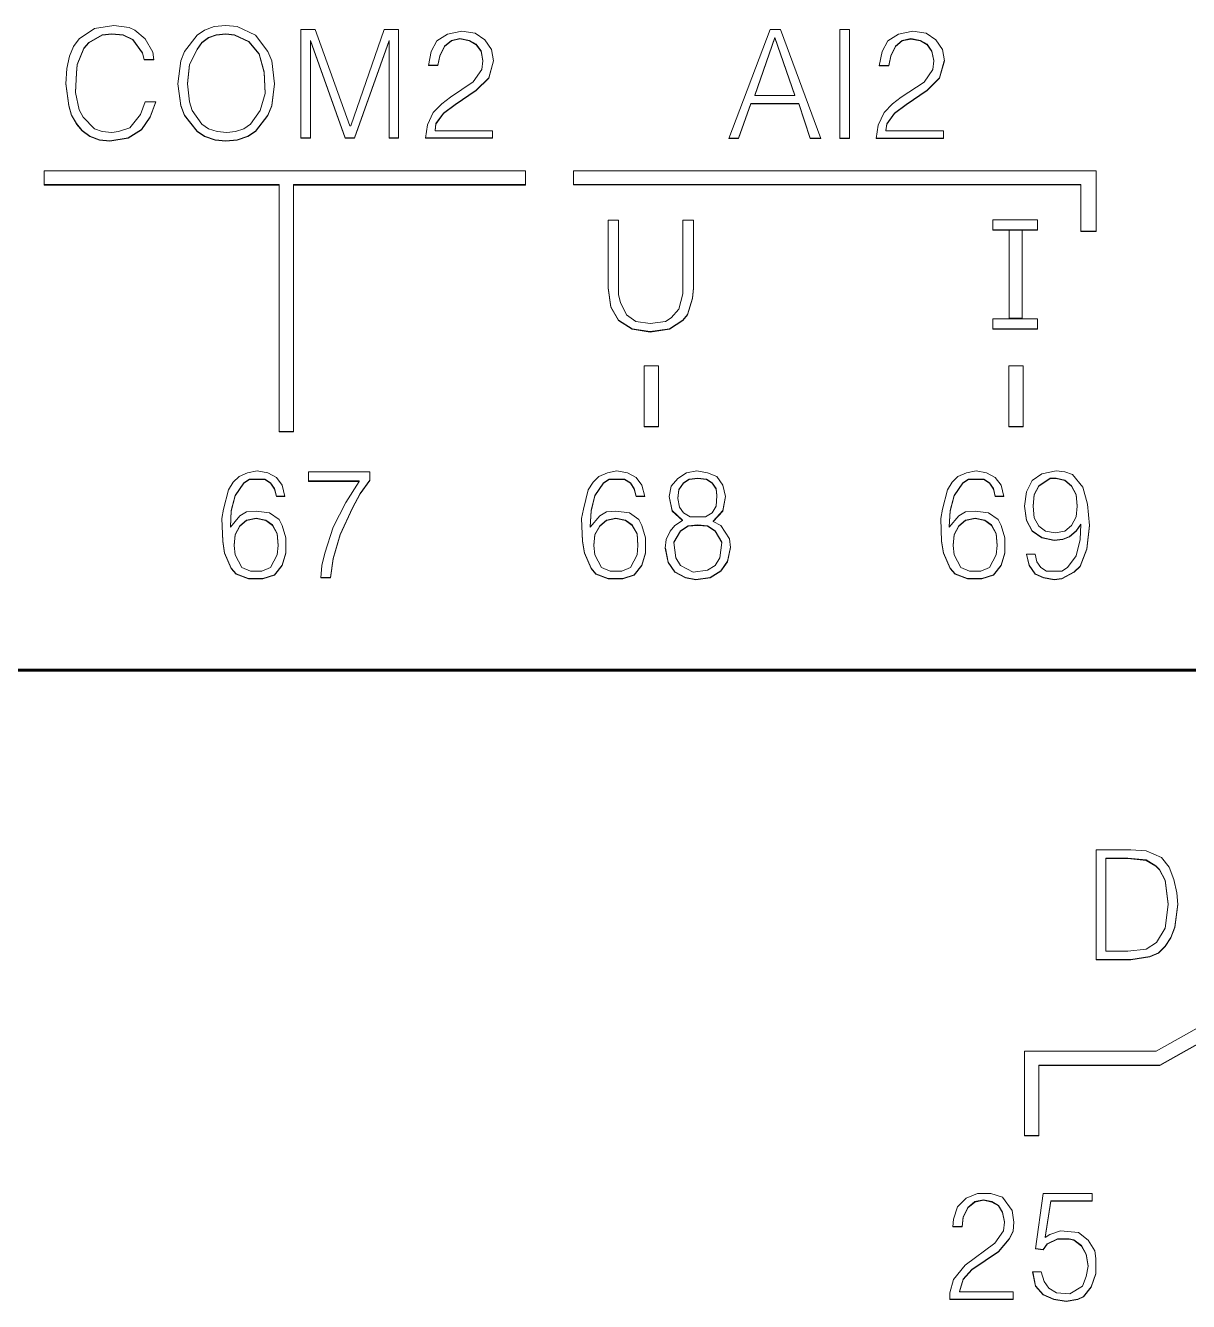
# Model space of a CAD drawing. Header units: millimetres. Extents: x 0 to 53000, y -591 to 24400.
# Drawn here: x 24651.55 to 24667.74, y 2699.71 to 2717.48 of the extents above; entities that cross this region are included whole.
import ezdxf
from ezdxf.enums import TextEntityAlignment as Align

# ---------------------------------------------------------------- set-up
doc = ezdxf.new("R2010")
doc.units = ezdxf.units.MM
doc.linetypes.add('K5LT_BASIC', pattern=[0])
doc.linetypes.add('K5LT_THIN', pattern=[0])
doc.layers.add('Основная', color=7, linetype='Continuous', lineweight=30)
doc.styles.add('текст', font='isocpeui.ttf')

# ---------------------------------------------------------------- blocks, each defined once
blk = doc.blocks.new('Программируемое реле ПР102')
at = {"layer": 'Основная', "linetype": 'K5LT_THIN', "lineweight": 18}
for p, q in [((25.662, -25.022), (25.395, -25.062)), ((25.875, -25.049), (25.662, -25.022)), ((25.955, -25.089), (25.875, -25.049)), ((27.062, -25.036), (26.928, -25.089)), ((27.222, -25.022), (27.062, -25.036)), ((27.382, -25.036), (27.222, -25.022)), ((27.635, -25.155), (27.382, -25.036)), ((25.182, -25.209), (25.102, -25.315)), ((25.395, -25.062), (25.182, -25.209)), ((25.315, -25.257), (25.502, -25.15)), ((25.315, -25.262), (25.502, -25.155)), ((25.502, -25.15), (25.635, -25.137)), ((25.502, -25.155), (25.635, -25.142)), ((25.502, -25.15), (25.502, -25.155)), ((25.635, -25.137), (25.635, -25.142)), ((25.635, -25.137), (25.795, -25.15)), ((25.635, -25.142), (25.795, -25.155)), ((25.795, -25.15), (25.795, -25.155)), ((25.795, -25.15), (25.928, -25.217)), ((25.795, -25.155), (25.928, -25.222)), ((25.928, -25.217), (25.928, -25.222)), ((25.928, -25.217), (26.062, -25.403)), ((25.928, -25.222), (26.062, -25.408)), ((26.102, -25.209), (25.955, -25.089)), ((26.208, -25.395), (26.102, -25.209)), ((26.822, -25.155), (26.648, -25.382)), ((26.928, -25.089), (26.822, -25.155)), ((26.982, -25.19), (26.888, -25.257)), ((26.982, -25.195), (26.888, -25.262)), ((27.088, -25.15), (26.982, -25.19)), ((27.088, -25.155), (26.982, -25.195)), ((26.982, -25.19), (26.982, -25.195)), ((27.222, -25.137), (27.088, -25.15)), ((27.222, -25.142), (27.088, -25.155)), ((27.088, -25.15), (27.088, -25.155)), ((27.222, -25.137), (27.222, -25.142)), ((27.342, -25.15), (27.222, -25.137)), ((27.342, -25.155), (27.222, -25.142)), ((27.542, -25.243), (27.342, -25.15)), ((27.342, -25.15), (27.342, -25.155)), ((27.542, -25.249), (27.342, -25.155)), ((27.808, -25.382), (27.635, -25.155)), ((28.468, -25.076), (28.268, -25.076)), ((28.268, -25.076), (28.268, -26.593)), ((28.948, -26.42), (28.468, -25.076)), ((29.428, -25.076), (28.962, -26.42)), ((29.628, -25.076), (29.428, -25.076)), ((29.628, -26.593), (29.628, -25.076)), ((30.308, -25.142), (30.162, -25.235)), ((30.508, -25.102), (30.308, -25.142)), ((30.362, -25.23), (30.482, -25.203)), ((30.362, -25.235), (30.482, -25.209)), ((30.482, -25.203), (30.615, -25.23)), ((30.482, -25.203), (30.482, -25.209)), ((30.482, -25.209), (30.615, -25.235)), ((30.695, -25.129), (30.508, -25.102)), ((30.828, -25.222), (30.695, -25.129)), ((30.922, -25.355), (30.828, -25.222)), ((34.798, -25.077), (34.225, -26.594)), ((34.865, -25.191), (34.585, -25.99)), ((34.865, -25.196), (34.585, -25.995)), ((34.945, -25.077), (34.798, -25.077)), ((34.865, -25.191), (34.865, -25.196)), ((35.145, -25.99), (34.865, -25.191)), ((35.145, -25.995), (34.865, -25.196)), ((35.505, -26.594), (34.945, -25.077)), ((35.772, -25.077), (35.772, -26.594)), ((35.905, -25.077), (35.772, -25.077)), ((35.905, -26.594), (35.905, -25.077)), ((36.585, -25.143), (36.438, -25.236)), ((36.785, -25.103), (36.585, -25.143)), ((36.638, -25.231), (36.758, -25.204)), ((36.638, -25.236), (36.758, -25.21)), ((36.758, -25.204), (36.758, -25.21)), ((36.758, -25.204), (36.892, -25.231)), ((36.758, -25.21), (36.892, -25.236)), ((36.972, -25.13), (36.785, -25.103)), ((37.105, -25.223), (36.972, -25.13)), ((37.198, -25.356), (37.105, -25.223)), ((25.102, -25.315), (25.048, -25.448)), ((25.155, -25.563), (25.248, -25.337)), ((25.155, -25.568), (25.248, -25.342)), ((25.248, -25.337), (25.315, -25.257)), ((25.248, -25.342), (25.315, -25.262)), ((25.248, -25.337), (25.248, -25.342)), ((25.315, -25.257), (25.315, -25.262)), ((26.062, -25.403), (26.062, -25.408)), ((26.062, -25.403), (26.088, -25.496)), ((26.222, -25.502), (26.208, -25.395)), ((26.648, -25.382), (26.595, -25.515)), ((26.822, -25.35), (26.715, -25.563)), ((26.822, -25.355), (26.715, -25.568)), ((26.888, -25.257), (26.822, -25.35)), ((26.888, -25.262), (26.822, -25.355)), ((26.822, -25.35), (26.822, -25.355)), ((26.888, -25.257), (26.888, -25.262)), ((27.542, -25.243), (27.542, -25.249)), ((27.688, -25.416), (27.542, -25.243)), ((27.688, -25.422), (27.542, -25.249)), ((27.862, -25.515), (27.808, -25.382)), ((28.402, -25.23), (28.882, -26.588)), ((28.402, -25.23), (28.402, -25.235)), ((28.402, -26.593), (28.402, -25.235)), ((28.402, -25.235), (28.882, -26.593)), ((29.015, -26.588), (29.495, -25.23)), ((29.015, -26.593), (29.495, -25.235)), ((29.495, -25.23), (29.495, -25.235)), ((29.495, -25.235), (29.495, -26.593)), ((30.082, -25.382), (30.042, -25.581)), ((30.162, -25.235), (30.082, -25.382)), ((30.202, -25.443), (30.268, -25.31)), ((30.202, -25.448), (30.268, -25.315)), ((30.268, -25.31), (30.362, -25.23)), ((30.268, -25.315), (30.362, -25.235)), ((30.268, -25.31), (30.268, -25.315)), ((30.362, -25.23), (30.362, -25.235)), ((30.615, -25.23), (30.615, -25.235)), ((30.615, -25.23), (30.708, -25.283)), ((30.615, -25.235), (30.708, -25.289)), ((30.708, -25.283), (30.708, -25.289)), ((30.708, -25.283), (30.775, -25.377)), ((30.708, -25.289), (30.775, -25.382)), ((30.775, -25.377), (30.802, -25.51)), ((30.775, -25.377), (30.775, -25.382)), ((30.775, -25.382), (30.802, -25.515)), ((30.948, -25.515), (30.922, -25.355)), ((36.358, -25.383), (36.318, -25.582)), ((36.438, -25.236), (36.358, -25.383)), ((36.478, -25.444), (36.545, -25.311)), ((36.478, -25.449), (36.545, -25.316)), ((36.545, -25.311), (36.638, -25.231)), ((36.545, -25.316), (36.638, -25.236)), ((36.545, -25.311), (36.545, -25.316)), ((36.638, -25.231), (36.638, -25.236)), ((36.892, -25.231), (36.892, -25.236)), ((36.892, -25.231), (36.985, -25.284)), ((36.892, -25.236), (36.985, -25.29)), ((36.985, -25.284), (36.985, -25.29)), ((36.985, -25.284), (37.052, -25.378)), ((36.985, -25.29), (37.052, -25.383)), ((37.052, -25.378), (37.078, -25.511)), ((37.052, -25.378), (37.052, -25.383)), ((37.052, -25.383), (37.078, -25.516)), ((37.225, -25.516), (37.198, -25.356)), ((25.048, -25.448), (25.008, -25.621)), ((25.142, -25.683), (25.155, -25.563)), ((25.142, -25.688), (25.155, -25.568)), ((25.155, -25.563), (25.155, -25.568)), ((26.062, -25.408), (26.088, -25.502)), ((26.088, -25.496), (26.221, -25.496)), ((26.088, -25.496), (26.088, -25.502)), ((26.088, -25.502), (26.222, -25.502)), ((26.595, -25.515), (26.555, -25.834)), ((26.715, -25.563), (26.688, -25.829)), ((26.715, -25.568), (26.688, -25.834)), ((26.715, -25.563), (26.715, -25.568)), ((27.755, -25.669), (27.688, -25.416)), ((27.688, -25.416), (27.688, -25.422)), ((27.755, -25.675), (27.688, -25.422)), ((27.902, -25.834), (27.862, -25.515)), ((30.042, -25.581), (30.175, -25.581)), ((30.043, -25.576), (30.175, -25.576)), ((30.175, -25.576), (30.202, -25.443)), ((30.175, -25.581), (30.202, -25.448)), ((30.175, -25.576), (30.175, -25.581)), ((30.202, -25.443), (30.202, -25.448)), ((30.802, -25.515), (30.788, -25.635)), ((30.802, -25.51), (30.802, -25.515)), ((30.882, -25.749), (30.948, -25.512)), ((30.882, -25.755), (30.948, -25.515)), ((36.318, -25.582), (36.452, -25.582)), ((36.319, -25.577), (36.452, -25.577)), ((36.452, -25.577), (36.478, -25.444)), ((36.452, -25.582), (36.478, -25.449)), ((36.452, -25.577), (36.452, -25.582)), ((36.478, -25.444), (36.478, -25.449)), ((37.078, -25.516), (37.065, -25.636)), ((37.078, -25.511), (37.078, -25.516)), ((37.158, -25.75), (37.224, -25.513)), ((37.158, -25.756), (37.225, -25.516)), ((25.008, -25.621), (24.995, -25.834)), ((25.128, -25.949), (25.142, -25.683)), ((25.128, -25.954), (25.142, -25.688)), ((25.142, -25.683), (25.142, -25.688)), ((27.768, -25.962), (27.755, -25.669)), ((27.755, -25.669), (27.755, -25.675)), ((27.768, -25.968), (27.755, -25.675)), ((30.788, -25.635), (30.668, -25.808)), ((30.708, -25.922), (30.882, -25.749)), ((30.708, -25.928), (30.882, -25.755)), ((30.882, -25.749), (30.882, -25.755)), ((37.065, -25.636), (36.945, -25.809)), ((36.985, -25.923), (37.158, -25.75)), ((36.985, -25.929), (37.158, -25.756)), ((37.158, -25.75), (37.158, -25.756)), ((24.995, -25.831), (25.035, -26.135)), ((24.995, -25.834), (25.035, -26.141)), ((26.555, -25.832), (26.595, -26.135)), ((26.555, -25.834), (26.595, -26.141)), ((26.688, -25.829), (26.688, -25.834)), ((26.688, -25.834), (26.715, -26.087)), ((27.862, -26.135), (27.901, -25.832)), ((27.862, -26.141), (27.902, -25.834)), ((30.668, -25.808), (30.348, -26.021)), ((30.415, -26.122), (30.708, -25.922)), ((30.415, -26.127), (30.708, -25.928)), ((30.708, -25.922), (30.708, -25.928)), ((36.945, -25.809), (36.625, -26.022)), ((36.692, -26.123), (36.985, -25.923)), ((36.692, -26.128), (36.985, -25.929)), ((36.985, -25.923), (36.985, -25.929)), ((25.128, -25.949), (25.128, -25.954)), ((25.182, -26.194), (25.128, -25.954)), ((26.102, -26.087), (26.035, -26.26)), ((26.248, -26.087), (26.102, -26.087)), ((26.168, -26.295), (26.246, -26.087)), ((26.168, -26.3), (26.248, -26.087)), ((26.715, -26.087), (26.755, -26.207)), ((27.702, -26.207), (27.768, -25.968)), ((27.768, -25.962), (27.768, -25.968)), ((30.228, -26.114), (30.108, -26.234)), ((30.348, -26.021), (30.228, -26.114)), ((34.358, -26.589), (34.532, -26.11)), ((34.358, -26.594), (34.532, -26.115)), ((34.532, -26.11), (35.198, -26.11)), ((34.532, -26.11), (34.532, -26.115)), ((34.532, -26.115), (35.198, -26.115)), ((34.585, -25.99), (34.585, -25.995)), ((34.585, -25.995), (35.145, -25.995)), ((35.145, -25.99), (35.145, -25.995)), ((35.198, -26.11), (35.358, -26.589)), ((35.198, -26.11), (35.198, -26.115)), ((35.198, -26.115), (35.358, -26.594)), ((36.505, -26.115), (36.385, -26.235)), ((36.625, -26.022), (36.505, -26.115)), ((25.035, -26.135), (25.035, -26.141)), ((25.035, -26.135), (25.075, -26.269)), ((25.035, -26.141), (25.075, -26.274)), ((25.075, -26.269), (25.142, -26.388)), ((25.075, -26.269), (25.075, -26.274)), ((25.075, -26.274), (25.142, -26.394)), ((25.235, -26.3), (25.182, -26.194)), ((26.035, -26.26), (25.888, -26.447)), ((26.595, -26.135), (26.595, -26.141)), ((26.595, -26.135), (26.648, -26.269)), ((26.595, -26.141), (26.648, -26.274)), ((26.648, -26.269), (26.648, -26.274)), ((26.648, -26.269), (26.822, -26.495)), ((26.648, -26.274), (26.822, -26.5)), ((26.755, -26.207), (26.888, -26.394)), ((27.568, -26.394), (27.702, -26.207)), ((27.635, -26.495), (27.808, -26.269)), ((27.635, -26.5), (27.808, -26.274)), ((27.808, -26.269), (27.862, -26.135)), ((27.808, -26.274), (27.862, -26.141)), ((27.808, -26.269), (27.808, -26.274)), ((27.862, -26.135), (27.862, -26.141)), ((30.108, -26.234), (30.028, -26.407)), ((30.148, -26.388), (30.255, -26.242)), ((30.148, -26.394), (30.255, -26.247)), ((30.255, -26.242), (30.415, -26.122)), ((30.255, -26.247), (30.415, -26.127)), ((30.255, -26.242), (30.255, -26.247)), ((30.415, -26.122), (30.415, -26.127)), ((36.385, -26.235), (36.305, -26.408)), ((36.425, -26.389), (36.532, -26.243)), ((36.425, -26.395), (36.532, -26.248)), ((36.532, -26.243), (36.692, -26.123)), ((36.532, -26.248), (36.692, -26.128)), ((36.532, -26.243), (36.532, -26.248)), ((36.692, -26.123), (36.692, -26.128)), ((25.142, -26.388), (25.142, -26.394)), ((25.142, -26.388), (25.222, -26.482)), ((25.142, -26.394), (25.222, -26.487)), ((25.395, -26.46), (25.235, -26.3)), ((25.502, -26.5), (25.395, -26.46)), ((25.888, -26.447), (25.728, -26.5)), ((25.862, -26.588), (26.048, -26.468)), ((26.048, -26.468), (26.168, -26.295)), ((26.048, -26.473), (26.168, -26.3)), ((26.048, -26.468), (26.048, -26.473)), ((26.168, -26.295), (26.168, -26.3)), ((26.888, -26.394), (26.982, -26.46)), ((26.982, -26.46), (27.102, -26.5)), ((27.355, -26.5), (27.475, -26.46)), ((27.475, -26.46), (27.568, -26.394)), ((28.962, -26.42), (28.948, -26.42)), ((30.028, -26.407), (30.002, -26.593)), ((30.135, -26.482), (30.148, -26.388)), ((30.135, -26.487), (30.148, -26.394)), ((30.148, -26.388), (30.148, -26.394)), ((36.305, -26.408), (36.278, -26.594)), ((36.412, -26.483), (36.425, -26.389)), ((36.412, -26.488), (36.425, -26.395)), ((36.425, -26.389), (36.425, -26.395)), ((25.222, -26.482), (25.328, -26.561)), ((25.222, -26.482), (25.222, -26.487)), ((25.222, -26.487), (25.328, -26.567)), ((25.328, -26.561), (25.328, -26.567)), ((25.328, -26.561), (25.462, -26.615)), ((25.328, -26.567), (25.462, -26.62)), ((25.462, -26.615), (25.462, -26.62)), ((25.462, -26.615), (25.608, -26.628)), ((25.462, -26.62), (25.608, -26.633)), ((25.635, -26.513), (25.502, -26.5)), ((25.608, -26.628), (25.862, -26.588)), ((25.608, -26.633), (25.862, -26.593)), ((25.608, -26.628), (25.608, -26.633)), ((25.728, -26.5), (25.635, -26.513)), ((25.862, -26.593), (26.048, -26.473)), ((25.862, -26.588), (25.862, -26.593)), ((26.822, -26.495), (26.822, -26.5)), ((26.822, -26.495), (26.928, -26.561)), ((26.822, -26.5), (26.928, -26.567)), ((26.928, -26.561), (27.075, -26.615)), ((26.928, -26.561), (26.928, -26.567)), ((26.928, -26.567), (27.075, -26.62)), ((27.075, -26.615), (27.075, -26.62)), ((27.075, -26.615), (27.222, -26.628)), ((27.075, -26.62), (27.222, -26.633)), ((27.102, -26.5), (27.235, -26.513)), ((27.222, -26.628), (27.382, -26.615)), ((27.222, -26.633), (27.382, -26.62)), ((27.222, -26.628), (27.222, -26.633)), ((27.235, -26.513), (27.355, -26.5)), ((27.382, -26.615), (27.528, -26.561)), ((27.382, -26.62), (27.528, -26.567)), ((27.382, -26.615), (27.382, -26.62)), ((27.528, -26.561), (27.635, -26.495)), ((27.528, -26.567), (27.635, -26.5)), ((27.528, -26.561), (27.528, -26.567)), ((27.635, -26.495), (27.635, -26.5)), ((28.268, -26.588), (28.402, -26.588)), ((28.268, -26.593), (28.402, -26.593)), ((28.882, -26.588), (28.882, -26.593)), ((28.882, -26.588), (29.015, -26.588)), ((28.882, -26.593), (29.015, -26.593)), ((29.015, -26.588), (29.015, -26.593)), ((29.495, -26.588), (29.628, -26.588)), ((29.495, -26.593), (29.628, -26.593)), ((30.002, -26.588), (30.935, -26.588)), ((30.002, -26.593), (30.935, -26.593)), ((30.135, -26.482), (30.135, -26.487)), ((30.935, -26.487), (30.135, -26.487)), ((30.935, -26.593), (30.935, -26.487)), ((34.225, -26.594), (34.358, -26.594)), ((34.227, -26.589), (34.358, -26.589)), ((34.358, -26.589), (34.358, -26.594)), ((35.358, -26.589), (35.358, -26.594)), ((35.358, -26.589), (35.503, -26.589)), ((35.358, -26.594), (35.505, -26.594)), ((35.772, -26.589), (35.905, -26.589)), ((35.772, -26.594), (35.905, -26.594)), ((36.278, -26.594), (37.212, -26.594)), ((36.279, -26.589), (37.212, -26.589)), ((36.412, -26.483), (36.412, -26.488)), ((37.212, -26.488), (36.412, -26.488)), ((37.212, -26.594), (37.212, -26.488)), ((31.394, -27.044), (24.694, -27.044)), ((24.694, -27.044), (24.694, -27.243)), ((31.394, -27.243), (31.394, -27.044)), ((39.338, -27.045), (32.063, -27.045)), ((32.063, -27.045), (32.063, -27.242)), ((39.338, -27.892), (39.338, -27.045)), ((24.694, -27.238), (27.964, -27.238)), ((24.694, -27.243), (27.964, -27.243)), ((27.964, -27.238), (27.964, -27.243)), ((27.964, -27.243), (27.964, -30.682)), ((28.164, -27.238), (28.164, -27.243)), ((28.164, -27.238), (31.394, -27.238)), ((28.164, -30.682), (28.164, -27.243)), ((28.164, -27.243), (31.394, -27.243)), ((32.063, -27.237), (39.124, -27.237)), ((32.063, -27.242), (39.124, -27.242)), ((39.124, -27.237), (39.124, -27.242)), ((39.124, -27.242), (39.124, -27.892)), ((32.544, -27.733), (32.544, -28.678)), ((32.691, -27.733), (32.544, -27.733)), ((32.691, -28.771), (32.691, -27.733)), ((33.584, -27.733), (33.584, -28.758)), ((33.731, -27.733), (33.584, -27.733)), ((33.731, -28.678), (33.731, -27.733)), ((38.521, -27.726), (37.899, -27.726)), ((37.899, -27.726), (37.899, -27.872)), ((37.899, -27.867), (38.521, -27.867)), ((37.899, -27.872), (38.521, -27.872)), ((38.306, -27.874), (38.129, -27.874)), ((38.129, -27.874), (38.129, -29.101)), ((38.306, -29.101), (38.306, -27.874)), ((38.521, -27.872), (38.521, -27.726)), ((39.124, -27.887), (39.338, -27.887)), ((39.124, -27.892), (39.338, -27.892)), ((32.544, -28.673), (32.584, -28.939)), ((32.544, -28.678), (32.584, -28.944)), ((32.718, -28.878), (32.691, -28.771)), ((33.584, -28.758), (33.531, -28.971)), ((33.718, -28.819), (33.731, -28.673)), ((33.718, -28.825), (33.731, -28.678)), ((32.584, -28.939), (32.691, -29.126)), ((32.584, -28.939), (32.584, -28.944)), ((32.584, -28.944), (32.691, -29.131)), ((32.798, -29.051), (32.718, -28.878)), ((33.651, -29.046), (33.718, -28.819)), ((33.651, -29.051), (33.718, -28.825)), ((33.718, -28.819), (33.718, -28.825)), ((32.691, -29.126), (32.878, -29.245)), ((32.691, -29.126), (32.691, -29.131)), ((32.691, -29.131), (32.878, -29.251)), ((32.931, -29.144), (32.798, -29.051)), ((33.424, -29.091), (33.344, -29.144)), ((33.398, -29.245), (33.584, -29.126)), ((33.398, -29.251), (33.584, -29.131)), ((33.531, -28.971), (33.424, -29.091)), ((33.584, -29.126), (33.651, -29.046)), ((33.584, -29.131), (33.651, -29.051)), ((33.584, -29.126), (33.584, -29.131)), ((33.651, -29.046), (33.651, -29.051)), ((38.521, -29.104), (37.899, -29.104)), ((37.899, -29.104), (37.899, -29.25)), ((38.129, -29.096), (38.306, -29.096)), ((38.129, -29.101), (38.306, -29.101)), ((38.521, -29.25), (38.521, -29.104)), ((32.878, -29.245), (32.878, -29.251)), ((32.878, -29.245), (33.131, -29.285)), ((32.878, -29.251), (33.131, -29.291)), ((33.131, -29.171), (32.931, -29.144)), ((33.344, -29.144), (33.131, -29.171)), ((33.131, -29.285), (33.398, -29.245)), ((33.131, -29.291), (33.398, -29.251)), ((33.131, -29.285), (33.131, -29.291)), ((33.398, -29.245), (33.398, -29.251)), ((37.899, -29.245), (38.521, -29.245)), ((37.899, -29.25), (38.521, -29.25)), ((33.044, -29.763), (33.044, -30.612)), ((33.244, -29.763), (33.044, -29.763)), ((33.244, -30.612), (33.244, -29.763)), ((38.324, -29.763), (38.124, -29.763)), ((38.124, -29.763), (38.124, -30.612)), ((38.324, -30.612), (38.324, -29.763)), ((27.964, -30.677), (28.164, -30.677)), ((27.964, -30.682), (28.164, -30.682)), ((33.044, -30.607), (33.244, -30.607)), ((33.044, -30.612), (33.244, -30.612)), ((38.124, -30.607), (38.324, -30.607)), ((38.124, -30.612), (38.324, -30.612)), ((27.526, -31.249), (27.406, -31.303)), ((27.659, -31.223), (27.526, -31.249)), ((27.806, -31.249), (27.659, -31.223)), ((27.926, -31.316), (27.806, -31.249)), ((28.372, -31.236), (28.372, -31.369)), ((29.226, -31.236), (28.372, -31.236)), ((29.226, -31.356), (29.226, -31.236)), ((32.534, -31.249), (32.414, -31.303)), ((32.667, -31.223), (32.534, -31.249)), ((32.814, -31.249), (32.667, -31.223)), ((32.934, -31.316), (32.814, -31.249)), ((33.634, -31.249), (33.514, -31.329)), ((33.78, -31.223), (33.634, -31.249)), ((33.927, -31.249), (33.78, -31.223)), ((34.06, -31.303), (33.927, -31.249)), ((37.534, -31.249), (37.414, -31.303)), ((37.667, -31.223), (37.534, -31.249)), ((37.814, -31.249), (37.667, -31.223)), ((37.934, -31.316), (37.814, -31.249)), ((38.58, -31.263), (38.447, -31.356)), ((38.78, -31.223), (38.58, -31.263)), ((38.9, -31.236), (38.78, -31.223)), ((39.007, -31.276), (38.9, -31.236)), ((27.326, -31.382), (27.259, -31.489)), ((27.406, -31.303), (27.326, -31.382)), ((27.352, -31.564), (27.472, -31.391)), ((27.352, -31.569), (27.472, -31.396)), ((27.472, -31.391), (27.552, -31.337)), ((27.472, -31.396), (27.552, -31.343)), ((27.472, -31.391), (27.472, -31.396)), ((27.552, -31.337), (27.552, -31.343)), ((27.552, -31.337), (27.766, -31.337)), ((27.552, -31.343), (27.766, -31.343)), ((27.766, -31.337), (27.846, -31.391)), ((27.766, -31.337), (27.766, -31.343)), ((27.766, -31.343), (27.846, -31.396)), ((27.846, -31.391), (27.899, -31.47)), ((27.846, -31.391), (27.846, -31.396)), ((27.846, -31.396), (27.899, -31.476)), ((28.006, -31.422), (27.926, -31.316)), ((28.046, -31.582), (28.006, -31.422)), ((28.372, -31.364), (29.079, -31.364)), ((28.372, -31.369), (29.079, -31.369)), ((29.079, -31.369), (28.892, -31.662)), ((29.079, -31.364), (29.079, -31.369)), ((29.092, -31.537), (29.226, -31.351)), ((29.092, -31.542), (29.226, -31.356)), ((32.334, -31.382), (32.267, -31.489)), ((32.414, -31.303), (32.334, -31.382)), ((32.36, -31.564), (32.48, -31.391)), ((32.36, -31.569), (32.48, -31.396)), ((32.48, -31.391), (32.56, -31.337)), ((32.48, -31.396), (32.56, -31.343)), ((32.48, -31.391), (32.48, -31.396)), ((32.56, -31.337), (32.774, -31.337)), ((32.56, -31.337), (32.56, -31.343)), ((32.56, -31.343), (32.774, -31.343)), ((32.774, -31.337), (32.774, -31.343)), ((32.774, -31.337), (32.854, -31.391)), ((32.774, -31.343), (32.854, -31.396)), ((32.854, -31.391), (32.907, -31.47)), ((32.854, -31.391), (32.854, -31.396)), ((32.854, -31.396), (32.907, -31.476)), ((33.014, -31.422), (32.934, -31.316)), ((33.054, -31.582), (33.014, -31.422)), ((33.42, -31.436), (33.394, -31.582)), ((33.514, -31.329), (33.42, -31.436)), ((33.594, -31.391), (33.527, -31.484)), ((33.594, -31.396), (33.527, -31.489)), ((33.674, -31.337), (33.594, -31.391)), ((33.674, -31.343), (33.594, -31.396)), ((33.594, -31.391), (33.594, -31.396)), ((33.794, -31.324), (33.674, -31.337)), ((33.794, -31.329), (33.674, -31.343)), ((33.674, -31.337), (33.674, -31.343)), ((33.794, -31.324), (33.794, -31.329)), ((33.914, -31.337), (33.794, -31.324)), ((33.914, -31.343), (33.794, -31.329)), ((33.914, -31.337), (33.914, -31.343)), ((33.994, -31.391), (33.914, -31.337)), ((33.994, -31.396), (33.914, -31.343)), ((33.994, -31.391), (33.994, -31.396)), ((34.047, -31.47), (33.994, -31.391)), ((34.047, -31.476), (33.994, -31.396)), ((34.14, -31.422), (34.06, -31.303)), ((34.18, -31.582), (34.14, -31.422)), ((37.334, -31.382), (37.267, -31.489)), ((37.414, -31.303), (37.334, -31.382)), ((37.36, -31.564), (37.48, -31.391)), ((37.36, -31.569), (37.48, -31.396)), ((37.48, -31.391), (37.56, -31.337)), ((37.48, -31.396), (37.56, -31.343)), ((37.48, -31.391), (37.48, -31.396)), ((37.56, -31.337), (37.56, -31.343)), ((37.56, -31.337), (37.774, -31.337)), ((37.56, -31.343), (37.774, -31.343)), ((37.774, -31.337), (37.774, -31.343)), ((37.774, -31.337), (37.854, -31.391)), ((37.774, -31.343), (37.854, -31.396)), ((37.854, -31.391), (37.907, -31.47)), ((37.854, -31.391), (37.854, -31.396)), ((37.854, -31.396), (37.907, -31.476)), ((38.014, -31.422), (37.934, -31.316)), ((38.054, -31.582), (38.014, -31.422)), ((38.447, -31.356), (38.367, -31.516)), ((38.54, -31.43), (38.474, -31.55)), ((38.54, -31.436), (38.474, -31.556)), ((38.7, -31.324), (38.54, -31.43)), ((38.7, -31.329), (38.54, -31.436)), ((38.54, -31.43), (38.54, -31.436)), ((38.7, -31.324), (38.7, -31.329)), ((38.78, -31.324), (38.7, -31.324)), ((38.78, -31.329), (38.7, -31.329)), ((38.9, -31.351), (38.78, -31.324)), ((38.78, -31.324), (38.78, -31.329)), ((38.9, -31.356), (38.78, -31.329)), ((38.994, -31.43), (38.9, -31.351)), ((38.9, -31.351), (38.9, -31.356)), ((38.994, -31.436), (38.9, -31.356)), ((39.06, -31.55), (38.994, -31.43)), ((38.994, -31.43), (38.994, -31.436)), ((39.06, -31.556), (38.994, -31.436)), ((39.154, -31.449), (39.007, -31.276)), ((27.259, -31.489), (27.192, -31.755)), ((27.299, -31.777), (27.352, -31.564)), ((27.299, -31.782), (27.352, -31.569)), ((27.352, -31.564), (27.352, -31.569)), ((27.899, -31.47), (27.899, -31.476)), ((27.899, -31.47), (27.926, -31.577)), ((27.899, -31.476), (27.926, -31.582)), ((27.926, -31.577), (28.044, -31.577)), ((27.926, -31.577), (27.926, -31.582)), ((27.926, -31.582), (28.046, -31.582)), ((28.986, -31.737), (29.092, -31.537)), ((28.986, -31.742), (29.092, -31.542)), ((29.092, -31.537), (29.092, -31.542)), ((32.267, -31.489), (32.2, -31.755)), ((32.307, -31.777), (32.36, -31.564)), ((32.307, -31.782), (32.36, -31.569)), ((32.36, -31.564), (32.36, -31.569)), ((32.907, -31.47), (32.934, -31.577)), ((32.907, -31.47), (32.907, -31.476)), ((32.907, -31.476), (32.934, -31.582)), ((32.934, -31.577), (33.052, -31.577)), ((32.934, -31.577), (32.934, -31.582)), ((32.934, -31.582), (33.054, -31.582)), ((33.394, -31.579), (33.434, -31.777)), ((33.394, -31.582), (33.434, -31.782)), ((33.527, -31.484), (33.514, -31.604)), ((33.527, -31.489), (33.514, -31.609)), ((33.514, -31.604), (33.514, -31.609)), ((33.514, -31.609), (33.54, -31.729)), ((33.527, -31.484), (33.527, -31.489)), ((34.06, -31.564), (34.047, -31.47)), ((34.047, -31.47), (34.047, -31.476)), ((34.06, -31.569), (34.047, -31.476)), ((34.047, -31.715), (34.06, -31.569)), ((34.06, -31.564), (34.06, -31.569)), ((34.14, -31.777), (34.18, -31.58)), ((34.14, -31.782), (34.18, -31.582)), ((37.267, -31.489), (37.2, -31.755)), ((37.307, -31.777), (37.36, -31.564)), ((37.307, -31.782), (37.36, -31.569)), ((37.36, -31.564), (37.36, -31.569)), ((37.907, -31.47), (37.907, -31.476)), ((37.907, -31.47), (37.934, -31.577)), ((37.907, -31.476), (37.934, -31.582)), ((37.934, -31.577), (38.052, -31.577)), ((37.934, -31.577), (37.934, -31.582)), ((37.934, -31.582), (38.054, -31.582)), ((38.367, -31.516), (38.34, -31.715)), ((38.474, -31.55), (38.46, -31.71)), ((38.474, -31.556), (38.46, -31.715)), ((38.474, -31.55), (38.474, -31.556)), ((39.06, -31.55), (39.06, -31.556)), ((39.074, -31.71), (39.06, -31.55)), ((39.074, -31.715), (39.06, -31.556)), ((39.22, -31.689), (39.154, -31.449)), ((27.192, -31.755), (27.166, -31.888)), ((27.286, -32.003), (27.299, -31.777)), ((27.286, -32.008), (27.299, -31.782)), ((27.299, -31.777), (27.299, -31.782)), ((27.512, -31.795), (27.419, -31.848)), ((27.646, -31.782), (27.512, -31.795)), ((27.832, -31.809), (27.646, -31.782)), ((28.892, -31.662), (28.719, -32.008)), ((28.812, -32.11), (28.986, -31.737)), ((28.812, -32.115), (28.986, -31.742)), ((28.986, -31.737), (28.986, -31.742)), ((32.2, -31.755), (32.174, -31.888)), ((32.294, -32.003), (32.307, -31.777)), ((32.294, -32.008), (32.307, -31.782)), ((32.307, -31.777), (32.307, -31.782)), ((32.52, -31.795), (32.427, -31.848)), ((32.654, -31.782), (32.52, -31.795)), ((32.84, -31.809), (32.654, -31.782)), ((33.434, -31.777), (33.434, -31.782)), ((33.434, -31.777), (33.58, -31.91)), ((33.434, -31.782), (33.58, -31.915)), ((33.54, -31.729), (33.594, -31.809)), ((33.994, -31.809), (34.047, -31.715)), ((34.007, -31.923), (34.14, -31.777)), ((34.007, -31.928), (34.14, -31.782)), ((34.14, -31.777), (34.14, -31.782)), ((37.2, -31.755), (37.174, -31.888)), ((37.294, -32.003), (37.307, -31.777)), ((37.294, -32.008), (37.307, -31.782)), ((37.307, -31.777), (37.307, -31.782)), ((37.52, -31.795), (37.427, -31.848)), ((37.654, -31.782), (37.52, -31.795)), ((37.84, -31.809), (37.654, -31.782)), ((38.34, -31.715), (38.367, -31.915)), ((38.341, -31.713), (38.367, -31.91)), ((38.46, -31.71), (38.46, -31.715)), ((38.46, -31.715), (38.474, -31.875)), ((39.06, -31.862), (39.074, -31.715)), ((39.074, -31.71), (39.074, -31.715)), ((39.247, -31.982), (39.22, -31.689)), ((27.166, -31.888), (27.179, -32.203)), ((27.166, -31.888), (27.179, -32.208)), ((27.419, -31.848), (27.286, -32.008)), ((27.512, -31.91), (27.419, -31.99)), ((27.512, -31.915), (27.419, -31.995)), ((27.646, -31.883), (27.512, -31.91)), ((27.646, -31.888), (27.512, -31.915)), ((27.512, -31.91), (27.512, -31.915)), ((27.646, -31.883), (27.646, -31.888)), ((27.779, -31.91), (27.646, -31.883)), ((27.779, -31.915), (27.646, -31.888)), ((27.872, -31.976), (27.779, -31.91)), ((27.779, -31.91), (27.779, -31.915)), ((27.872, -31.982), (27.779, -31.915)), ((27.966, -31.902), (27.832, -31.809)), ((27.939, -32.096), (27.872, -31.976)), ((27.872, -31.976), (27.872, -31.982)), ((28.006, -31.982), (27.966, -31.902)), ((32.174, -31.888), (32.187, -32.208)), ((32.174, -31.888), (32.187, -32.203)), ((32.427, -31.848), (32.294, -32.008)), ((32.52, -31.91), (32.427, -31.99)), ((32.52, -31.915), (32.427, -31.995)), ((32.654, -31.883), (32.52, -31.91)), ((32.654, -31.888), (32.52, -31.915)), ((32.52, -31.91), (32.52, -31.915)), ((32.654, -31.883), (32.654, -31.888)), ((32.787, -31.91), (32.654, -31.883)), ((32.787, -31.915), (32.654, -31.888)), ((32.787, -31.91), (32.787, -31.915)), ((32.88, -31.976), (32.787, -31.91)), ((32.88, -31.982), (32.787, -31.915)), ((32.974, -31.902), (32.84, -31.809)), ((32.947, -32.096), (32.88, -31.976)), ((32.88, -31.976), (32.88, -31.982)), ((33.014, -31.982), (32.974, -31.902)), ((33.58, -31.915), (33.474, -31.982)), ((33.58, -31.91), (33.58, -31.915)), ((33.594, -31.809), (33.687, -31.862)), ((33.794, -31.976), (33.66, -31.99)), ((33.687, -31.862), (33.9, -31.862)), ((33.794, -31.976), (33.794, -31.982)), ((33.927, -31.99), (33.794, -31.976)), ((33.9, -31.862), (33.994, -31.809)), ((34.007, -31.923), (34.007, -31.928)), ((34.114, -31.982), (34.007, -31.928)), ((37.174, -31.888), (37.187, -32.203)), ((37.174, -31.888), (37.187, -32.208)), ((37.427, -31.848), (37.294, -32.008)), ((37.52, -31.91), (37.427, -31.99)), ((37.52, -31.915), (37.427, -31.995)), ((37.654, -31.883), (37.52, -31.91)), ((37.654, -31.888), (37.52, -31.915)), ((37.52, -31.91), (37.52, -31.915)), ((37.654, -31.883), (37.654, -31.888)), ((37.787, -31.91), (37.654, -31.883)), ((37.787, -31.915), (37.654, -31.888)), ((37.88, -31.976), (37.787, -31.91)), ((37.787, -31.91), (37.787, -31.915)), ((37.88, -31.982), (37.787, -31.915)), ((37.974, -31.902), (37.84, -31.809)), ((37.947, -32.096), (37.88, -31.976)), ((37.88, -31.976), (37.88, -31.982)), ((38.014, -31.982), (37.974, -31.902)), ((38.367, -31.91), (38.367, -31.915)), ((38.367, -31.91), (38.447, -32.056)), ((38.367, -31.915), (38.447, -32.062)), ((38.474, -31.875), (38.54, -31.995)), ((38.994, -31.982), (39.06, -31.862)), ((39.06, -32.056), (39.127, -31.963)), ((39.06, -32.062), (39.127, -31.968)), ((39.127, -31.968), (39.114, -32.181)), ((39.127, -31.963), (39.127, -31.968)), ((39.207, -32.309), (39.247, -31.979)), ((27.286, -32.003), (27.286, -32.008)), ((27.352, -32.11), (27.339, -32.256)), ((27.352, -32.115), (27.339, -32.261)), ((27.419, -31.99), (27.352, -32.11)), ((27.419, -31.995), (27.352, -32.115)), ((27.352, -32.11), (27.352, -32.115)), ((27.419, -31.99), (27.419, -31.995)), ((27.939, -32.101), (27.872, -31.982)), ((27.939, -32.096), (27.939, -32.101)), ((27.952, -32.256), (27.939, -32.096)), ((27.952, -32.261), (27.939, -32.101)), ((28.059, -32.155), (28.006, -31.982)), ((28.059, -32.368), (28.059, -32.155)), ((28.719, -32.008), (28.599, -32.368)), ((28.719, -32.442), (28.812, -32.11)), ((28.719, -32.448), (28.812, -32.115)), ((28.812, -32.11), (28.812, -32.115)), ((32.294, -32.003), (32.294, -32.008)), ((32.36, -32.11), (32.347, -32.256)), ((32.36, -32.115), (32.347, -32.261)), ((32.427, -31.99), (32.36, -32.11)), ((32.427, -31.995), (32.36, -32.115)), ((32.36, -32.11), (32.36, -32.115)), ((32.427, -31.99), (32.427, -31.995)), ((32.947, -32.101), (32.88, -31.982)), ((32.947, -32.096), (32.947, -32.101)), ((32.96, -32.256), (32.947, -32.096)), ((32.96, -32.261), (32.947, -32.101)), ((33.067, -32.155), (33.014, -31.982)), ((33.067, -32.368), (33.067, -32.155)), ((33.407, -32.062), (33.354, -32.181)), ((33.474, -31.982), (33.407, -32.062)), ((33.554, -32.056), (33.46, -32.216)), ((33.554, -32.062), (33.46, -32.221)), ((33.66, -31.99), (33.554, -32.056)), ((33.66, -31.995), (33.554, -32.062)), ((33.554, -32.056), (33.554, -32.062)), ((33.794, -31.982), (33.66, -31.995)), ((33.66, -31.99), (33.66, -31.995)), ((33.927, -31.995), (33.794, -31.982)), ((33.927, -31.99), (33.927, -31.995)), ((34.034, -32.056), (33.927, -31.99)), ((34.034, -32.062), (33.927, -31.995)), ((34.034, -32.056), (34.034, -32.062)), ((34.127, -32.216), (34.034, -32.056)), ((34.127, -32.221), (34.034, -32.062)), ((34.234, -32.168), (34.114, -31.982)), ((37.294, -32.003), (37.294, -32.008)), ((37.36, -32.11), (37.347, -32.256)), ((37.36, -32.115), (37.347, -32.261)), ((37.427, -31.99), (37.36, -32.11)), ((37.427, -31.995), (37.36, -32.115)), ((37.36, -32.11), (37.36, -32.115)), ((37.427, -31.99), (37.427, -31.995)), ((37.947, -32.101), (37.88, -31.982)), ((37.947, -32.096), (37.947, -32.101)), ((37.96, -32.256), (37.947, -32.096)), ((37.96, -32.261), (37.947, -32.101)), ((38.067, -32.155), (38.014, -31.982)), ((38.067, -32.368), (38.067, -32.155)), ((38.447, -32.056), (38.58, -32.149)), ((38.447, -32.056), (38.447, -32.062)), ((38.447, -32.062), (38.58, -32.155)), ((38.54, -31.995), (38.634, -32.062)), ((38.58, -32.149), (38.754, -32.189)), ((38.58, -32.149), (38.58, -32.155)), ((38.58, -32.155), (38.754, -32.195)), ((38.634, -32.062), (38.767, -32.088)), ((38.767, -32.088), (38.9, -32.062)), ((38.874, -32.176), (38.967, -32.136)), ((38.874, -32.181), (38.967, -32.141)), ((38.9, -32.062), (38.994, -31.982)), ((38.967, -32.136), (39.06, -32.056)), ((38.967, -32.141), (39.06, -32.062)), ((38.967, -32.136), (38.967, -32.141)), ((39.06, -32.056), (39.06, -32.062)), ((39.207, -32.314), (39.247, -31.982)), ((27.179, -32.203), (27.206, -32.363)), ((27.179, -32.203), (27.179, -32.208)), ((27.179, -32.208), (27.206, -32.368)), ((27.339, -32.256), (27.339, -32.261)), ((27.339, -32.261), (27.352, -32.394)), ((27.939, -32.394), (27.952, -32.261)), ((27.952, -32.256), (27.952, -32.261)), ((32.187, -32.203), (32.214, -32.363)), ((32.187, -32.203), (32.187, -32.208)), ((32.187, -32.208), (32.214, -32.368)), ((32.347, -32.256), (32.347, -32.261)), ((32.347, -32.261), (32.36, -32.394)), ((32.947, -32.394), (32.96, -32.261)), ((32.96, -32.256), (32.96, -32.261)), ((33.354, -32.181), (33.34, -32.301)), ((33.34, -32.301), (33.38, -32.501)), ((33.341, -32.298), (33.38, -32.496)), ((33.46, -32.216), (33.46, -32.221)), ((33.46, -32.221), (33.487, -32.434)), ((34.1, -32.434), (34.127, -32.221)), ((34.127, -32.216), (34.127, -32.221)), ((34.207, -32.482), (34.247, -32.284)), ((34.207, -32.488), (34.247, -32.288)), ((34.247, -32.288), (34.234, -32.168)), ((37.187, -32.203), (37.214, -32.363)), ((37.187, -32.203), (37.187, -32.208)), ((37.187, -32.208), (37.214, -32.368)), ((37.347, -32.256), (37.347, -32.261)), ((37.347, -32.261), (37.36, -32.394)), ((37.947, -32.394), (37.96, -32.261)), ((37.96, -32.256), (37.96, -32.261)), ((38.754, -32.189), (38.874, -32.176)), ((38.754, -32.195), (38.874, -32.181)), ((38.754, -32.189), (38.754, -32.195)), ((38.874, -32.176), (38.874, -32.181)), ((39.114, -32.181), (39.06, -32.408)), ((39.114, -32.549), (39.207, -32.309)), ((39.114, -32.554), (39.207, -32.314)), ((39.207, -32.309), (39.207, -32.314)), ((27.206, -32.363), (27.206, -32.368)), ((27.206, -32.363), (27.299, -32.576)), ((27.206, -32.368), (27.299, -32.581)), ((27.352, -32.394), (27.446, -32.567)), ((27.846, -32.567), (27.939, -32.394)), ((28.006, -32.536), (28.059, -32.363)), ((28.006, -32.541), (28.059, -32.368)), ((28.599, -32.368), (28.559, -32.541)), ((28.679, -32.709), (28.719, -32.442)), ((28.679, -32.714), (28.719, -32.448)), ((28.719, -32.442), (28.719, -32.448)), ((32.214, -32.363), (32.214, -32.368)), ((32.214, -32.363), (32.307, -32.576)), ((32.214, -32.368), (32.307, -32.581)), ((32.36, -32.394), (32.454, -32.567)), ((32.854, -32.567), (32.947, -32.394)), ((33.014, -32.536), (33.067, -32.363)), ((33.014, -32.541), (33.067, -32.368)), ((33.38, -32.496), (33.38, -32.501)), ((33.38, -32.496), (33.474, -32.629)), ((33.38, -32.501), (33.474, -32.634)), ((33.487, -32.434), (33.554, -32.541)), ((34.034, -32.541), (34.1, -32.434)), ((34.114, -32.615), (34.207, -32.482)), ((34.114, -32.621), (34.207, -32.488)), ((34.207, -32.482), (34.207, -32.488)), ((37.214, -32.363), (37.307, -32.576)), ((37.214, -32.363), (37.214, -32.368)), ((37.214, -32.368), (37.307, -32.581)), ((37.36, -32.394), (37.454, -32.567)), ((37.854, -32.567), (37.947, -32.394)), ((38.014, -32.536), (38.067, -32.363)), ((38.014, -32.541), (38.067, -32.368)), ((38.367, -32.381), (38.407, -32.541)), ((38.487, -32.381), (38.367, -32.381)), ((38.368, -32.381), (38.407, -32.536)), ((38.514, -32.488), (38.487, -32.381)), ((38.567, -32.567), (38.514, -32.488)), ((39.06, -32.408), (38.94, -32.567)), ((27.299, -32.576), (27.366, -32.655)), ((27.299, -32.576), (27.299, -32.581)), ((27.299, -32.581), (27.366, -32.661)), ((27.366, -32.655), (27.539, -32.722)), ((27.366, -32.655), (27.366, -32.661)), ((27.366, -32.661), (27.539, -32.727)), ((27.446, -32.567), (27.566, -32.621)), ((27.566, -32.621), (27.726, -32.621)), ((27.726, -32.621), (27.846, -32.567)), ((27.739, -32.722), (27.899, -32.669)), ((27.739, -32.727), (27.899, -32.674)), ((27.899, -32.669), (28.006, -32.536)), ((27.899, -32.674), (28.006, -32.541)), ((27.899, -32.669), (27.899, -32.674)), ((28.006, -32.536), (28.006, -32.541)), ((28.559, -32.541), (28.546, -32.714)), ((32.307, -32.576), (32.374, -32.655)), ((32.307, -32.576), (32.307, -32.581)), ((32.307, -32.581), (32.374, -32.661)), ((32.374, -32.655), (32.547, -32.722)), ((32.374, -32.655), (32.374, -32.661)), ((32.374, -32.661), (32.547, -32.727)), ((32.454, -32.567), (32.574, -32.621)), ((32.574, -32.621), (32.734, -32.621)), ((32.734, -32.621), (32.854, -32.567)), ((32.747, -32.722), (32.907, -32.669)), ((32.747, -32.727), (32.907, -32.674)), ((32.907, -32.669), (33.014, -32.536)), ((32.907, -32.674), (33.014, -32.541)), ((32.907, -32.669), (32.907, -32.674)), ((33.014, -32.536), (33.014, -32.541)), ((33.474, -32.629), (33.474, -32.634)), ((33.474, -32.629), (33.62, -32.709)), ((33.474, -32.634), (33.62, -32.714)), ((33.554, -32.541), (33.727, -32.634)), ((33.727, -32.634), (33.927, -32.607)), ((33.927, -32.607), (34.034, -32.541)), ((33.967, -32.709), (34.114, -32.615)), ((33.967, -32.714), (34.114, -32.621)), ((34.114, -32.615), (34.114, -32.621)), ((37.307, -32.576), (37.374, -32.655)), ((37.307, -32.576), (37.307, -32.581)), ((37.307, -32.581), (37.374, -32.661)), ((37.374, -32.655), (37.374, -32.661)), ((37.374, -32.655), (37.547, -32.722)), ((37.374, -32.661), (37.547, -32.727)), ((37.454, -32.567), (37.574, -32.621)), ((37.574, -32.621), (37.734, -32.621)), ((37.734, -32.621), (37.854, -32.567)), ((37.747, -32.722), (37.907, -32.669)), ((37.747, -32.727), (37.907, -32.674)), ((37.907, -32.669), (38.014, -32.536)), ((37.907, -32.674), (38.014, -32.541)), ((37.907, -32.669), (37.907, -32.674)), ((38.014, -32.536), (38.014, -32.541)), ((38.407, -32.536), (38.487, -32.655)), ((38.407, -32.536), (38.407, -32.541)), ((38.407, -32.541), (38.487, -32.661)), ((38.487, -32.655), (38.487, -32.661)), ((38.487, -32.655), (38.607, -32.709)), ((38.487, -32.661), (38.607, -32.714)), ((38.647, -32.621), (38.567, -32.567)), ((38.86, -32.621), (38.647, -32.621)), ((38.94, -32.567), (38.86, -32.621)), ((38.86, -32.722), (39.034, -32.629)), ((38.86, -32.727), (39.034, -32.634)), ((39.034, -32.629), (39.114, -32.549)), ((39.034, -32.634), (39.114, -32.554)), ((39.034, -32.629), (39.034, -32.634)), ((39.114, -32.549), (39.114, -32.554)), ((27.539, -32.722), (27.739, -32.722)), ((27.539, -32.722), (27.539, -32.727)), ((27.539, -32.727), (27.739, -32.727)), ((27.739, -32.722), (27.739, -32.727)), ((28.546, -32.709), (28.679, -32.709)), ((28.546, -32.714), (28.679, -32.714)), ((28.679, -32.709), (28.679, -32.714)), ((32.547, -32.722), (32.547, -32.727)), ((32.547, -32.722), (32.747, -32.722)), ((32.547, -32.727), (32.747, -32.727)), ((32.747, -32.722), (32.747, -32.727)), ((33.62, -32.709), (33.767, -32.735)), ((33.62, -32.709), (33.62, -32.714)), ((33.62, -32.714), (33.767, -32.741)), ((33.767, -32.735), (33.967, -32.709)), ((33.767, -32.741), (33.967, -32.714)), ((33.767, -32.735), (33.767, -32.741)), ((33.967, -32.709), (33.967, -32.714)), ((37.547, -32.722), (37.747, -32.722)), ((37.547, -32.722), (37.547, -32.727)), ((37.547, -32.727), (37.747, -32.727)), ((37.747, -32.722), (37.747, -32.727)), ((38.607, -32.709), (38.754, -32.735)), ((38.607, -32.709), (38.607, -32.714)), ((38.607, -32.714), (38.754, -32.741)), ((38.754, -32.735), (38.86, -32.722)), ((38.754, -32.741), (38.86, -32.727)), ((38.754, -32.735), (38.754, -32.741)), ((38.86, -32.722), (38.86, -32.727)), ((39.34, -36.5), (39.34, -38.031)), ((39.82, -36.5), (39.34, -36.5)), ((40.033, -36.513), (39.82, -36.5)), ((40.247, -36.607), (40.033, -36.513)), ((39.473, -36.615), (39.473, -36.62)), ((39.78, -36.615), (39.473, -36.615)), ((39.78, -36.62), (39.473, -36.62)), ((39.473, -36.62), (39.473, -37.911)), ((40.033, -36.641), (39.78, -36.615)), ((39.78, -36.615), (39.78, -36.62)), ((40.033, -36.647), (39.78, -36.62)), ((40.167, -36.721), (40.033, -36.641)), ((40.033, -36.641), (40.033, -36.647)), ((40.167, -36.726), (40.033, -36.647)), ((40.22, -36.774), (40.167, -36.721)), ((40.167, -36.721), (40.167, -36.726)), ((40.22, -36.78), (40.167, -36.726)), ((40.3, -36.921), (40.22, -36.774)), ((40.22, -36.774), (40.22, -36.78)), ((40.353, -36.74), (40.247, -36.607)), ((40.42, -36.913), (40.353, -36.74)), ((40.3, -36.926), (40.22, -36.78)), ((40.34, -37.254), (40.3, -36.921)), ((40.3, -36.921), (40.3, -36.926)), ((40.34, -37.259), (40.3, -36.926)), ((40.46, -37.099), (40.42, -36.913)), ((40.473, -37.259), (40.46, -37.099)), ((40.3, -37.592), (40.34, -37.259)), ((40.34, -37.254), (40.34, -37.259)), ((40.433, -37.573), (40.473, -37.256)), ((40.433, -37.579), (40.473, -37.259)), ((40.18, -37.792), (40.3, -37.592)), ((40.38, -37.72), (40.433, -37.573)), ((40.38, -37.725), (40.433, -37.579)), ((40.433, -37.573), (40.433, -37.579)), ((40.033, -37.885), (40.18, -37.792)), ((40.207, -37.933), (40.3, -37.84)), ((40.3, -37.84), (40.38, -37.72)), ((40.3, -37.845), (40.38, -37.725)), ((40.3, -37.84), (40.3, -37.845)), ((40.38, -37.72), (40.38, -37.725)), ((39.473, -37.911), (39.78, -37.911)), ((39.78, -37.911), (40.033, -37.885)), ((39.82, -38.026), (40.087, -37.986)), ((39.82, -38.031), (40.087, -37.991)), ((40.087, -37.986), (40.207, -37.933)), ((40.087, -37.991), (40.207, -37.938)), ((40.087, -37.986), (40.087, -37.991)), ((40.207, -37.938), (40.3, -37.845)), ((40.207, -37.933), (40.207, -37.938)), ((39.34, -38.026), (39.82, -38.026)), ((39.34, -38.031), (39.82, -38.031)), ((39.82, -38.026), (39.82, -38.031)), ((41.189, -38.729), (40.172, -39.305)), ((40.224, -39.499), (41.285, -38.899)), ((40.224, -39.504), (41.287, -38.903)), ((38.341, -39.305), (38.341, -40.483)), ((40.172, -39.305), (38.341, -39.305)), ((38.541, -39.499), (40.224, -39.499)), ((38.541, -39.499), (38.541, -39.504)), ((38.541, -39.504), (40.224, -39.504)), ((38.541, -40.483), (38.541, -39.504)), ((40.224, -39.499), (40.224, -39.504)), ((38.341, -40.478), (38.541, -40.478)), ((38.341, -40.483), (38.541, -40.483)), ((37.528, -41.35), (37.408, -41.47)), ((37.688, -41.284), (37.528, -41.35)), ((37.648, -41.398), (37.768, -41.372)), ((37.648, -41.404), (37.768, -41.377)), ((37.874, -41.284), (37.688, -41.284)), ((37.768, -41.372), (37.888, -41.398)), ((37.768, -41.372), (37.768, -41.377)), ((37.768, -41.377), (37.888, -41.404)), ((38.034, -41.337), (37.874, -41.284)), ((38.168, -41.523), (38.034, -41.337)), ((38.601, -41.284), (38.494, -42.056)), ((39.281, -41.284), (38.601, -41.284)), ((38.628, -41.891), (38.708, -41.385)), ((38.628, -41.896), (38.708, -41.39)), ((38.708, -41.385), (39.281, -41.385)), ((38.708, -41.385), (38.708, -41.39)), ((38.708, -41.39), (39.281, -41.39)), ((39.281, -41.39), (39.281, -41.284)), ((37.408, -41.47), (37.354, -41.643)), ((37.488, -41.611), (37.554, -41.478)), ((37.488, -41.617), (37.554, -41.484)), ((37.554, -41.478), (37.648, -41.398)), ((37.554, -41.484), (37.648, -41.404)), ((37.554, -41.478), (37.554, -41.484)), ((37.648, -41.398), (37.648, -41.404)), ((37.888, -41.398), (37.981, -41.452)), ((37.888, -41.398), (37.888, -41.404)), ((37.888, -41.404), (37.981, -41.457)), ((37.981, -41.452), (37.981, -41.457)), ((37.981, -41.452), (38.034, -41.545)), ((37.981, -41.457), (38.034, -41.55)), ((38.034, -41.545), (38.061, -41.678)), ((38.034, -41.545), (38.034, -41.55)), ((38.034, -41.55), (38.061, -41.683)), ((38.194, -41.683), (38.168, -41.523)), ((37.354, -41.643), (37.341, -41.75)), ((37.341, -41.75), (37.474, -41.75)), ((37.342, -41.745), (37.474, -41.745)), ((37.474, -41.745), (37.488, -41.611)), ((37.474, -41.75), (37.488, -41.617)), ((37.474, -41.745), (37.474, -41.75)), ((37.488, -41.611), (37.488, -41.617)), ((38.061, -41.683), (38.048, -41.803)), ((38.061, -41.678), (38.061, -41.683)), ((38.181, -41.811), (38.194, -41.681)), ((38.181, -41.816), (38.194, -41.683)), ((38.048, -41.803), (37.928, -41.976)), ((37.981, -42.091), (38.128, -41.918)), ((37.981, -42.096), (38.128, -41.923)), ((38.128, -41.918), (38.181, -41.811)), ((38.128, -41.923), (38.181, -41.816)), ((38.128, -41.918), (38.128, -41.923)), ((38.181, -41.811), (38.181, -41.816)), ((38.694, -41.856), (38.628, -41.896)), ((38.628, -41.891), (38.628, -41.896)), ((38.654, -41.984), (38.801, -41.918)), ((38.654, -41.99), (38.801, -41.923)), ((38.841, -41.803), (38.694, -41.856)), ((38.801, -41.918), (38.961, -41.918)), ((38.801, -41.918), (38.801, -41.923)), ((38.801, -41.923), (38.961, -41.923)), ((39.094, -41.83), (38.841, -41.803)), ((38.961, -41.918), (39.028, -41.931)), ((38.961, -41.918), (38.961, -41.923)), ((38.961, -41.923), (39.028, -41.936)), ((39.228, -41.936), (39.094, -41.83)), ((37.928, -41.976), (37.514, -42.282)), ((37.608, -42.344), (37.981, -42.091)), ((37.608, -42.349), (37.981, -42.096)), ((37.981, -42.091), (37.981, -42.096)), ((38.494, -42.056), (38.601, -42.069)), ((38.495, -42.051), (38.601, -42.064)), ((38.601, -42.064), (38.654, -41.984)), ((38.601, -42.069), (38.654, -41.99)), ((38.601, -42.064), (38.601, -42.069)), ((38.654, -41.984), (38.654, -41.99)), ((39.028, -41.931), (39.028, -41.936)), ((39.028, -41.931), (39.134, -42.011)), ((39.028, -41.936), (39.134, -42.016)), ((39.134, -42.011), (39.201, -42.131)), ((39.134, -42.011), (39.134, -42.016)), ((39.134, -42.016), (39.201, -42.136)), ((39.321, -42.083), (39.228, -41.936)), ((39.334, -42.189), (39.321, -42.083)), ((37.514, -42.282), (37.354, -42.482)), ((39.201, -42.131), (39.228, -42.291)), ((39.201, -42.131), (39.201, -42.136)), ((39.201, -42.136), (39.228, -42.296)), ((39.334, -42.402), (39.334, -42.189)), ((37.488, -42.477), (37.608, -42.344)), ((37.488, -42.482), (37.608, -42.349)), ((37.608, -42.344), (37.608, -42.349)), ((38.574, -42.376), (38.454, -42.376)), ((38.454, -42.376), (38.494, -42.575)), ((38.455, -42.376), (38.494, -42.57)), ((38.614, -42.509), (38.574, -42.376)), ((39.201, -42.442), (39.148, -42.575)), ((39.228, -42.296), (39.201, -42.442)), ((39.228, -42.291), (39.228, -42.296)), ((39.268, -42.583), (39.334, -42.397)), ((39.268, -42.589), (39.334, -42.402)), ((37.354, -42.482), (37.301, -42.669)), ((37.434, -42.65), (37.488, -42.477)), ((37.434, -42.655), (37.488, -42.482)), ((37.488, -42.477), (37.488, -42.482)), ((38.494, -42.57), (38.494, -42.575)), ((38.494, -42.57), (38.601, -42.69)), ((38.494, -42.575), (38.601, -42.695)), ((38.681, -42.602), (38.614, -42.509)), ((38.788, -42.669), (38.681, -42.602)), ((39.148, -42.575), (38.974, -42.682)), ((39.161, -42.717), (39.268, -42.583)), ((39.161, -42.722), (39.268, -42.589)), ((39.268, -42.583), (39.268, -42.589)), ((37.301, -42.669), (37.301, -42.762)), ((37.301, -42.757), (38.181, -42.757)), ((37.301, -42.762), (38.181, -42.762)), ((37.434, -42.65), (37.434, -42.655)), ((38.181, -42.655), (37.434, -42.655)), ((38.181, -42.762), (38.181, -42.655)), ((38.601, -42.69), (38.601, -42.695)), ((38.601, -42.69), (38.748, -42.757)), ((38.601, -42.695), (38.748, -42.762)), ((38.748, -42.757), (38.921, -42.783)), ((38.748, -42.757), (38.748, -42.762)), ((38.748, -42.762), (38.921, -42.788)), ((38.974, -42.682), (38.788, -42.669)), ((38.921, -42.783), (39.081, -42.757)), ((38.921, -42.788), (39.081, -42.762)), ((38.921, -42.783), (38.921, -42.788)), ((39.081, -42.757), (39.161, -42.717)), ((39.081, -42.762), (39.161, -42.722)), ((39.081, -42.757), (39.081, -42.762)), ((39.161, -42.717), (39.161, -42.722))]:
    blk.add_line(p, q, dxfattribs=at)
at = {"layer": 'Основная', "linetype": 'K5LT_BASIC', "lineweight": 60}
blk.add_line((116.75, -34), (0.25, -34), dxfattribs=at)
at = {"layer": 'Основная', "style": 'текст'}
blk.add_attdef('№', text='', height=40, dxfattribs=at).set_placement((57, -88), align=Align.MIDDLE_CENTER)

msp = doc.modelspace()

# ---------------------------------------------------------------- block references
at = {"layer": 'Основная'}
msp.add_blockref('Программируемое реле ПР102', (24627.11543, 2742.5), dxfattribs=at)

doc.saveas('drawing.dxf')
